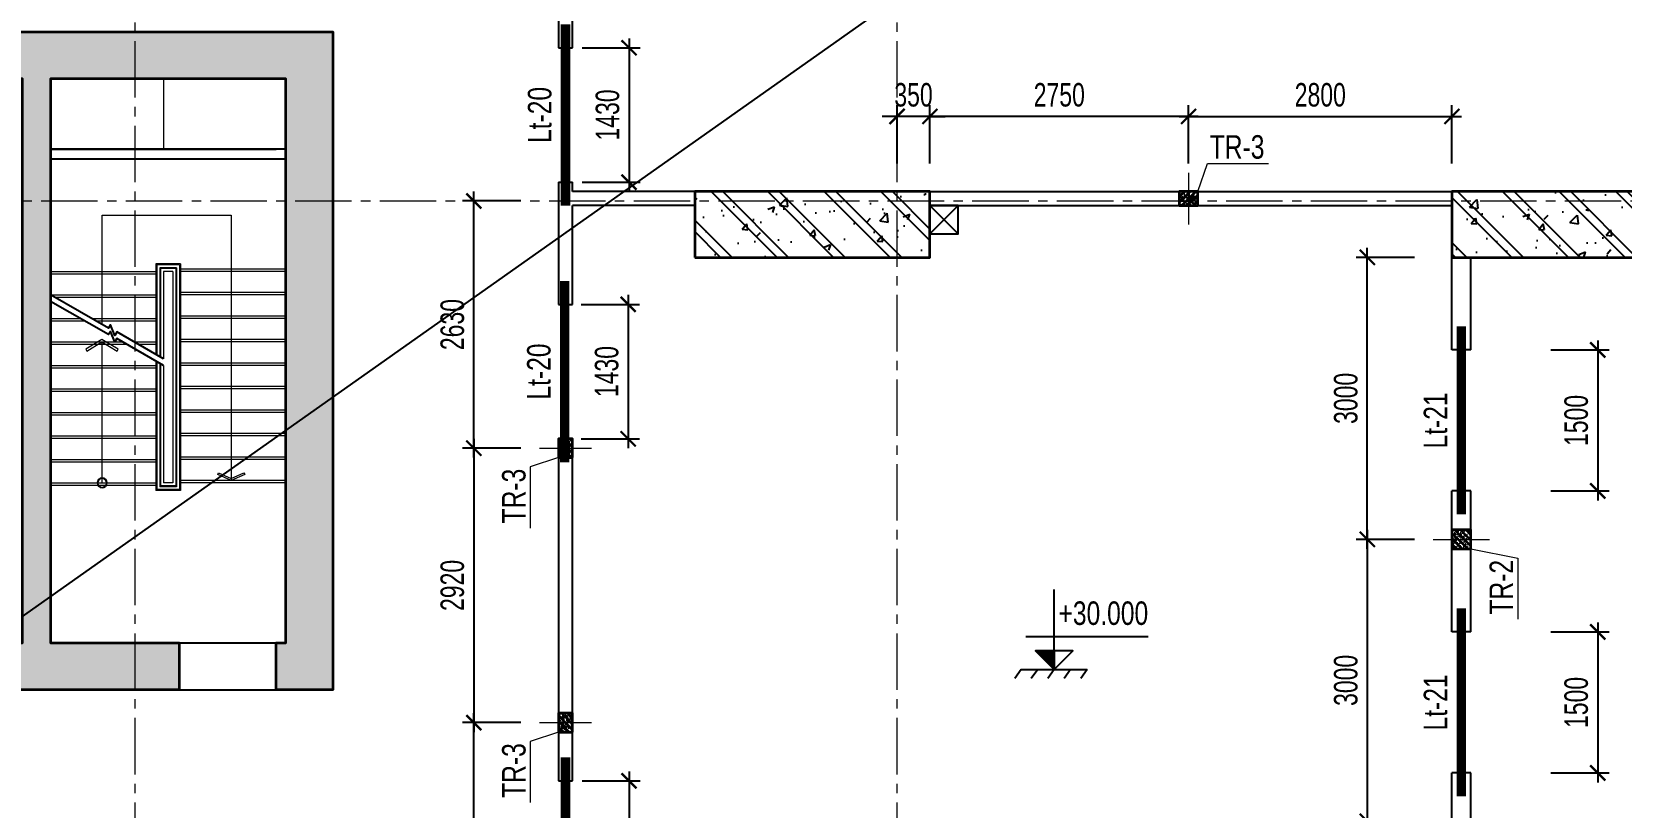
# Model space of a CAD drawing. Header units: millimetres. Extents: x 0 to 84100, y 0 to 158663.
# Drawn here: x 49721 to 66621, y 132276 to 140526 of the extents above; entities that cross this region are included whole.
import ezdxf
from ezdxf.enums import TextEntityAlignment as Align

# ---------------------------------------------------------------- set-up
doc = ezdxf.new("R2010")
doc.units = ezdxf.units.MM
doc.header["$LTSCALE"] = 800
doc.header["$MEASUREMENT"] = 0
doc.linetypes.add('CENTER2', pattern=[1.125, 0.75, -0.125, 0.125, -0.125])
doc.linetypes.add('HIDDEN', pattern=[0.375, 0.25, -0.125])
doc.layers.get('DEFPOINTS').update_dxf_attribs({"color": 87})
for name, color, linetype, lineweight in [('CDC.01.AXIS', 160, 'CENTER2', 13), ('CDC.04.HIDDEN', 8, 'HIDDEN', 15), ('CDC.07.TEXTCOL', 3, 'Continuous', 18), ('CDC.09.COLUMN', 4, 'Continuous', 35), ('CDC.11.NOTE', 8, 'Continuous', 18)]:
    doc.layers.add(name, color=color, linetype=linetype, lineweight=lineweight)
for name, color, linetype in [('CDC.02.DIM', 1, 'Continuous'), ('CDC.03.BORDER', 3, 'Continuous'), ('CDC.06.TEXT', 2, 'Continuous'), ('CDC.10.HATCH', 9, 'Continuous'), ('HATCH', 8, 'Continuous'), ('KCS_LANH_TO', 3, 'Continuous'), ('KCS_LOKT', 3, 'Continuous')]:
    doc.layers.add(name, color=color, linetype=linetype)
doc.layers.add('KCS_Plotter', color=11, linetype='Continuous', plot=False)
doc.styles.add('KCS_SMTEXT', font='arial.ttf', dxfattribs={"width": 0.7})
doc.styles.add('SMTEXT', font='arial.ttf', dxfattribs={"width": 0.7})
doc.dimstyles.new('KCS_DIM100', dxfattribs={"dimscale": 100, "dimtxt": 2.5, "dimasz": 1.6, "dimexe": 1.2, "dimexo": 0, "dimgap": 1, "dimtad": 1, "dimdec": 0, "dimzin": 0, "dimdsep": 46, "dimtxsty": 'KCS_SMTEXT', "dimblk": 'ARCHTICK', "dimcen": 0, "dimdle": 1, "dimclrd": 1, "dimclre": 1, "dimclrt": 2, "dimadec": 0, "dimazin": 0, "dimtfac": 1, "dimtdec": 0, "dimtix": 1, "dimtmove": 2, "dimatfit": 3, "dimfxl": 1, "dimtolj": 1, "dimtzin": 0, "dimarcsym": 0})
pattern_1 = [(50, (61100.4, -1179204.9), (717.26018, -62.75213), [75, -825]), (355, (61100.4, -1179204.9), (-138.75133, 752.19213), [60, -660]), (100.4514, (61160.2, -1179210.1), (578.50938, 689.43954), [63.7402, -701.1421]), (46.1842, (61100.4, -1179004.9), (1067.24105, -165.519), [112.5, -1237.5]), (96.6356, (61189.4, -1179018.7), (934.6627, 974.1179), [95.6103, -1051.713]), (351.1842, (61100.4, -1179004.9), (934.6619, 974.1186), [90, -990]), (21, (61200.4, -1179054.9), (596.90705, -402.6189), [75, -825]), (226, (61200.4, -1179054.9), (671.88212, -365.5398), [60, -660]), (71.4514, (61250.16, -1179088.44), (840.22263, 322.5305), [63.7402, -701.1421]), (67.5, (61100.42, -1179204.9), (-155.916183, 294.37446), [0, -652, 0, -670, 0, -662.5]), (4.5, (61100.42, -1179204.9), (283.35092, 380.10319), [0, -382, 0, -637, 0, -252.5]), (327.5, (60877.42, -1179204.9), (533.822436, -22.55487), [0, -250, 0, -780, 0, -1035]), (317.5, (60777.4, -1179204.9), (583.18617, 100.10498), [0, -325, 0, -518, 0, -735]), (315, (61100.42, -1179204.9), (300.52038, 300.52038), []), (315, (61100.42, -1179082.4), (300.52038, 300.52038), [])]

# ---------------------------------------------------------------- blocks, each defined once
blk = doc.blocks.new('_ArchTick')
at = {"color": 0, "linetype": 'ByBlock', "const_width": 0.15}
blk.add_lwpolyline([(-0.5, -0.5), (0.5, 0.5)], dxfattribs=at)
blk = doc.blocks.new('*D441')
at = {"layer": 'CDC.02.DIM', "color": 1, "lineweight": -2, "transparency": 16777216}
for p, q in [((55571, 132556), (56191, 132556)), ((56071, 132656), (56071, 131026)), ((55571, 131126), (56191, 131126))]:
    blk.add_line(p, q, dxfattribs=at)
at = {"layer": 'DEFPOINTS', "color": 0, "transparency": 16777216}
for p in [(55571, 132556), (55571, 131126), (56071, 131126)]:
    blk.add_point(p, dxfattribs=at)
at = {"layer": 'CDC.02.DIM', "color": 1, "lineweight": -2, "transparency": 16777216, "xscale": 160, "yscale": 160, "zscale": 160}
for p, rotation in [((56071, 132556), 90), ((56071, 131126), 270)]:
    blk.add_blockref('_ArchTick', p, dxfattribs=dict(at, rotation=rotation))
at = {"layer": 'CDC.02.DIM', "color": 2, "transparency": 16777216, "insert": (55843, 131841), "char_height": 250, "attachment_point": 5, "rotation": 90, "style": 'KCS_SMTEXT'}
blk.add_mtext('\\A1;1430', dxfattribs=at)
blk = doc.blocks.new('*D460')
at = {"layer": 'CDC.02.DIM', "color": 1, "lineweight": -2, "transparency": 16777216}
for p, q in [((66371, 137241), (66371, 135541)), ((65871, 137141), (66491, 137141)), ((65871, 135641), (66491, 135641))]:
    blk.add_line(p, q, dxfattribs=at)
at = {"layer": 'DEFPOINTS', "color": 0, "transparency": 16777216}
for p in [(65871, 137141), (65871, 135641), (66371, 135641)]:
    blk.add_point(p, dxfattribs=at)
at = {"layer": 'CDC.02.DIM', "color": 1, "lineweight": -2, "transparency": 16777216, "xscale": 160, "yscale": 160, "zscale": 160}
for p, rotation in [((66371, 137141), 90), ((66371, 135641), 270)]:
    blk.add_blockref('_ArchTick', p, dxfattribs=dict(at, rotation=rotation))
at = {"layer": 'CDC.02.DIM', "color": 2, "transparency": 16777216, "insert": (66143, 136391), "char_height": 250, "attachment_point": 5, "rotation": 90, "style": 'KCS_SMTEXT'}
blk.add_mtext('\\A1;1500', dxfattribs=at)
blk = doc.blocks.new('*D461')
at = {"layer": 'CDC.02.DIM', "color": 1, "lineweight": -2, "transparency": 16777216}
for p, q in [((66371, 134241), (66371, 132541)), ((65871, 134141), (66491, 134141)), ((65871, 132641), (66491, 132641))]:
    blk.add_line(p, q, dxfattribs=at)
at = {"layer": 'DEFPOINTS', "color": 0, "transparency": 16777216}
for p in [(65871, 134141), (65871, 132641), (66371, 132641)]:
    blk.add_point(p, dxfattribs=at)
at = {"layer": 'CDC.02.DIM', "color": 1, "lineweight": -2, "transparency": 16777216, "xscale": 160, "yscale": 160, "zscale": 160}
for p, rotation in [((66371, 134141), 90), ((66371, 132641), 270)]:
    blk.add_blockref('_ArchTick', p, dxfattribs=dict(at, rotation=rotation))
at = {"layer": 'CDC.02.DIM', "color": 2, "transparency": 16777216, "insert": (66143, 133391), "char_height": 250, "attachment_point": 5, "rotation": 90, "style": 'KCS_SMTEXT'}
blk.add_mtext('\\A1;1500', dxfattribs=at)
blk = doc.blocks.new('TRU3')
at = {"layer": 'HATCH'}
h = blk.add_hatch(dxfattribs=at)
h.set_pattern_fill('BETONG', color=256, scale=10, style=0, pattern_type=2)
h.set_pattern_definition([(50, (154804.38, -579216.57), (71.726018, -6.2752135), [7.5, -82.5]), (355, (154804.38, -579216.57), (-13.875133, 75.219213), [6, -66]), (100.4514, (154810.355, -579217.094), (57.850938, 68.943954), [6.374019, -70.114211]), (46.1842, (154804.38, -579196.57), (106.724105, -16.551901), [11.25, -123.75]), (96.6356, (154813.27, -579197.95), (93.46627, 97.411787), [9.561029, -105.1713]), (351.1842, (154804.38, -579196.57), (93.466195, 97.41186), [9, -99]), (21, (154814.38, -579201.57), (59.690705, -40.261889), [7.5, -82.5]), (326, (154814.38, -579201.57), (24.331533, 72.5150045), [6, -66]), (71.4514, (154819.35, -579204.93), (84.022263, 32.25305), [6.374019, -70.114211]), (37.5, (154804.378, -579216.572), (1.2159855, 33.2893854), [0, -65.2, 0, -67, 0, -66.25]), (7.5, (154804.378, -579216.57), (26.3069537, 39.4411712), [0, -38.2, 0, -63.7, 0, -25.25]), (327.5, (154782.078, -579216.572), (53.3822436, -2.2554872), [0, -25, 0, -78, 0, -103.5]), (317.5, (154772.08, -579216.57), (58.318617, 10.0104982), [0, -32.5, 0, -51.8, 0, -73.5]), (45, (154804.378, -579216.57), (-30.0520382, 30.0520382), []), (45, (154804.378, -579204.32), (-30.0520382, 30.0520382), [])])
h.paths.add_polyline_path([(-100, 75), (-100, -75), (100, -75), (100, 75)])
at = {"layer": 'CDC.01.AXIS'}
blk.add_line((0, 275), (0, -275), dxfattribs=at)
at = {"layer": 'CDC.09.COLUMN'}
blk.add_lwpolyline([(-100, -75), (100, -75), (100, 75), (-100, 75)], close=True, dxfattribs=at)
blk = doc.blocks.new('*D490')
at = {"layer": 'CDC.02.DIM', "color": 1, "lineweight": -2, "transparency": 16777216}
for p, q in [((61921, 139626), (64921, 139626)), ((62021, 139126), (62021, 139746)), ((64821, 139126), (64821, 139746))]:
    blk.add_line(p, q, dxfattribs=at)
at = {"layer": 'DEFPOINTS', "color": 0, "transparency": 16777216}
for p in [(64821, 139626), (62021, 139126), (64821, 139126)]:
    blk.add_point(p, dxfattribs=at)
at = {"layer": 'CDC.02.DIM', "color": 1, "lineweight": -2, "transparency": 16777216, "xscale": 160, "yscale": 160, "zscale": 160, "rotation": 180}
blk.add_blockref('_ArchTick', (62021, 139626), dxfattribs=at)
at = {"layer": 'CDC.02.DIM', "color": 1, "lineweight": -2, "transparency": 16777216, "xscale": 160, "yscale": 160, "zscale": 160}
blk.add_blockref('_ArchTick', (64821, 139626), dxfattribs=at)
at = {"layer": 'CDC.02.DIM', "color": 2, "transparency": 16777216, "insert": (63421, 139854), "char_height": 250, "attachment_point": 5, "style": 'KCS_SMTEXT'}
blk.add_mtext('\\A1;2800', dxfattribs=at)
blk = doc.blocks.new('*D491')
at = {"layer": 'CDC.02.DIM', "color": 1, "lineweight": -2, "transparency": 16777216}
for p, q in [((62121, 139626), (59171, 139626)), ((59271, 139126), (59271, 139746)), ((62021, 139126), (62021, 139746))]:
    blk.add_line(p, q, dxfattribs=at)
at = {"layer": 'DEFPOINTS', "color": 0, "transparency": 16777216}
for p in [(59271, 139626), (59271, 139126), (62021, 139126)]:
    blk.add_point(p, dxfattribs=at)
at = {"layer": 'CDC.02.DIM', "color": 1, "lineweight": -2, "transparency": 16777216, "xscale": 160, "yscale": 160, "zscale": 160, "rotation": 180}
blk.add_blockref('_ArchTick', (59271, 139626), dxfattribs=at)
at = {"layer": 'CDC.02.DIM', "color": 1, "lineweight": -2, "transparency": 16777216, "xscale": 160, "yscale": 160, "zscale": 160}
blk.add_blockref('_ArchTick', (62021, 139626), dxfattribs=at)
at = {"layer": 'CDC.02.DIM', "color": 2, "transparency": 16777216, "insert": (60646, 139854), "char_height": 250, "attachment_point": 5, "style": 'KCS_SMTEXT'}
blk.add_mtext('\\A1;2750', dxfattribs=at)
blk = doc.blocks.new('*D492')
at = {"layer": 'CDC.02.DIM', "color": 1, "lineweight": -2, "transparency": 16777216}
for p, q in [((58921, 139626), (58761, 139626)), ((58921, 139126), (58921, 139746)), ((59271, 139626), (58921, 139626)), ((59271, 139126), (59271, 139746)), ((59271, 139626), (59431, 139626))]:
    blk.add_line(p, q, dxfattribs=at)
at = {"layer": 'DEFPOINTS', "color": 0, "transparency": 16777216}
for p in [(58921, 139626), (58921, 139126), (59271, 139126)]:
    blk.add_point(p, dxfattribs=at)
at = {"layer": 'CDC.02.DIM', "color": 1, "lineweight": -2, "transparency": 16777216, "xscale": 160, "yscale": 160, "zscale": 160}
blk.add_blockref('_ArchTick', (58921, 139626), dxfattribs=at)
at = {"layer": 'CDC.02.DIM', "color": 1, "lineweight": -2, "transparency": 16777216, "xscale": 160, "yscale": 160, "zscale": 160, "rotation": 180}
blk.add_blockref('_ArchTick', (59271, 139626), dxfattribs=at)
at = {"layer": 'CDC.02.DIM', "color": 2, "transparency": 16777216, "insert": (59096, 139854), "char_height": 250, "attachment_point": 5, "style": 'KCS_SMTEXT'}
blk.add_mtext('\\A1;350', dxfattribs=at)
blk = doc.blocks.new('*D493')
at = {"layer": 'CDC.02.DIM', "color": 1, "lineweight": -2, "transparency": 16777216}
for p, q in [((54921, 136096), (54301, 136096)), ((54421, 136196), (54421, 133076)), ((54921, 133176), (54301, 133176))]:
    blk.add_line(p, q, dxfattribs=at)
at = {"layer": 'DEFPOINTS', "color": 0, "transparency": 16777216}
for p in [(54921, 136096), (54421, 133176), (54921, 133176)]:
    blk.add_point(p, dxfattribs=at)
at = {"layer": 'CDC.02.DIM', "color": 1, "lineweight": -2, "transparency": 16777216, "xscale": 160, "yscale": 160, "zscale": 160}
for p, rotation in [((54421, 136096), 90), ((54421, 133176), 270)]:
    blk.add_blockref('_ArchTick', p, dxfattribs=dict(at, rotation=rotation))
at = {"layer": 'CDC.02.DIM', "color": 2, "transparency": 16777216, "insert": (54193, 134636), "char_height": 250, "attachment_point": 5, "rotation": 90, "style": 'KCS_SMTEXT'}
blk.add_mtext('\\A1;2920', dxfattribs=at)
blk = doc.blocks.new('*D494')
at = {"layer": 'CDC.02.DIM', "color": 1, "lineweight": -2, "transparency": 16777216}
for p, q in [((54421, 135996), (54421, 138826)), ((54921, 138726), (54301, 138726)), ((54921, 136096), (54301, 136096))]:
    blk.add_line(p, q, dxfattribs=at)
at = {"layer": 'DEFPOINTS', "color": 0, "transparency": 16777216}
for p in [(54421, 138726), (54921, 138726), (54921, 136096)]:
    blk.add_point(p, dxfattribs=at)
at = {"layer": 'CDC.02.DIM', "color": 1, "lineweight": -2, "transparency": 16777216, "xscale": 160, "yscale": 160, "zscale": 160}
for p, rotation in [((54421, 138726), 90), ((54421, 136096), 270)]:
    blk.add_blockref('_ArchTick', p, dxfattribs=dict(at, rotation=rotation))
at = {"layer": 'CDC.02.DIM', "color": 2, "transparency": 16777216, "insert": (54193, 137411), "char_height": 250, "attachment_point": 5, "rotation": 90, "style": 'KCS_SMTEXT'}
blk.add_mtext('\\A1;2630', dxfattribs=at)
blk = doc.blocks.new('*D495')
at = {"layer": 'CDC.02.DIM', "color": 1, "lineweight": -2, "transparency": 16777216}
for p, q in [((54921, 133176), (54301, 133176)), ((54421, 130526), (54421, 133276)), ((54921, 130626), (54301, 130626))]:
    blk.add_line(p, q, dxfattribs=at)
at = {"layer": 'DEFPOINTS', "color": 0, "transparency": 16777216}
for p in [(54421, 133176), (54921, 133176), (54921, 130626)]:
    blk.add_point(p, dxfattribs=at)
at = {"layer": 'CDC.02.DIM', "color": 1, "lineweight": -2, "transparency": 16777216, "xscale": 160, "yscale": 160, "zscale": 160}
for p, rotation in [((54421, 133176), 90), ((54421, 130626), 270)]:
    blk.add_blockref('_ArchTick', p, dxfattribs=dict(at, rotation=rotation))
at = {"layer": 'CDC.02.DIM', "color": 2, "transparency": 16777216, "insert": (54193, 131901), "char_height": 250, "attachment_point": 5, "rotation": 90, "style": 'KCS_SMTEXT'}
blk.add_mtext('\\A1;2550', dxfattribs=at)
blk = doc.blocks.new('*D496')
at = {"layer": 'CDC.02.DIM', "color": 1, "lineweight": -2, "transparency": 16777216}
for p, q in [((63921, 135226), (63921, 132026)), ((64421, 135126), (63801, 135126)), ((64421, 132126), (63801, 132126))]:
    blk.add_line(p, q, dxfattribs=at)
at = {"layer": 'DEFPOINTS', "color": 0, "transparency": 16777216}
for p in [(64421, 135126), (63921, 132126), (64421, 132126)]:
    blk.add_point(p, dxfattribs=at)
at = {"layer": 'CDC.02.DIM', "color": 1, "lineweight": -2, "transparency": 16777216, "xscale": 160, "yscale": 160, "zscale": 160}
for p, rotation in [((63921, 135126), 90), ((63921, 132126), 270)]:
    blk.add_blockref('_ArchTick', p, dxfattribs=dict(at, rotation=rotation))
at = {"layer": 'CDC.02.DIM', "color": 2, "transparency": 16777216, "insert": (63693, 133626), "char_height": 250, "attachment_point": 5, "rotation": 90, "style": 'KCS_SMTEXT'}
blk.add_mtext('\\A1;3000', dxfattribs=at)
blk = doc.blocks.new('*D497')
at = {"layer": 'CDC.02.DIM', "color": 1, "lineweight": -2, "transparency": 16777216}
for p, q in [((64421, 138126), (63801, 138126)), ((63921, 135026), (63921, 138226)), ((64421, 135126), (63801, 135126))]:
    blk.add_line(p, q, dxfattribs=at)
at = {"layer": 'DEFPOINTS', "color": 0, "transparency": 16777216}
for p in [(63921, 138126), (64421, 138126), (64421, 135126)]:
    blk.add_point(p, dxfattribs=at)
at = {"layer": 'CDC.02.DIM', "color": 1, "lineweight": -2, "transparency": 16777216, "xscale": 160, "yscale": 160, "zscale": 160}
for p, rotation in [((63921, 138126), 90), ((63921, 135126), 270)]:
    blk.add_blockref('_ArchTick', p, dxfattribs=dict(at, rotation=rotation))
at = {"layer": 'CDC.02.DIM', "color": 2, "transparency": 16777216, "insert": (63693, 136626), "char_height": 250, "attachment_point": 5, "rotation": 90, "style": 'KCS_SMTEXT'}
blk.add_mtext('\\A1;3000', dxfattribs=at)
blk = doc.blocks.new('TR2')
at = {"layer": 'HATCH'}
h = blk.add_hatch(dxfattribs=at)
h.set_pattern_fill('BETONG', color=256, scale=10, angle=90, style=0, pattern_type=2)
h.set_pattern_definition([(140, (579241.57, 154804.38), (6.2752135, 71.726018), [7.5, -82.5]), (85, (579241.57, 154804.38), (-75.219213, -13.875133), [6, -66]), (190.4514, (579242.094, 154810.355), (-68.943954, 57.850938), [6.374019, -70.114211]), (136.1842, (579221.57, 154804.38), (16.551901, 106.724105), [11.25, -123.75]), (186.6356, (579222.95, 154813.27), (-97.411787, 93.46627), [9.561029, -105.1713]), (81.1842, (579221.57, 154804.38), (-97.41186, 93.466195), [9, -99]), (111, (579226.57, 154814.38), (40.261889, 59.690705), [7.5, -82.5]), (56, (579226.57, 154814.38), (-72.5150045, 24.331533), [6, -66]), (161.4514, (579229.93, 154819.35), (-32.25305, 84.022263), [6.374019, -70.114211]), (127.5, (579241.572, 154804.378), (-33.2893854, 1.2159855), [0, -65.2, 0, -67, 0, -66.25]), (97.5, (579241.57, 154804.378), (-39.4411712, 26.3069537), [0, -38.2, 0, -63.7, 0, -25.25]), (57.5, (579241.572, 154782.078), (2.2554872, 53.3822436), [0, -25, 0, -78, 0, -103.5]), (47.5, (579241.57, 154772.08), (-10.0104982, 58.318617), [0, -32.5, 0, -51.8, 0, -73.5]), (135, (579241.57, 154804.378), (-30.0520382, -30.0520382), []), (135, (579229.32, 154804.378), (-30.0520382, -30.0520382), [])])
h.paths.add_polyline_path([(-100, -100), (100, -100), (100, 100), (-100, 100)])
at = {"layer": 'CDC.01.AXIS'}
blk.add_line((-300, 0), (300, 0), dxfattribs=at)
at = {"layer": 'CDC.09.COLUMN'}
blk.add_lwpolyline([(100, -100), (100, 100), (-100, 100), (-100, -100)], close=True, dxfattribs=at)
blk = doc.blocks.new('*D681')
at = {"layer": 'CDC.02.DIM', "color": 1, "lineweight": -2, "transparency": 16777216}
for p, q in [((56071, 140456), (56071, 138826)), ((55571, 140356), (56191, 140356)), ((55571, 138926), (56191, 138926))]:
    blk.add_line(p, q, dxfattribs=at)
at = {"layer": 'DEFPOINTS', "color": 0, "transparency": 16777216}
for p in [(55571, 140356), (55571, 138926), (56071, 138926)]:
    blk.add_point(p, dxfattribs=at)
at = {"layer": 'CDC.02.DIM', "color": 1, "lineweight": -2, "transparency": 16777216, "xscale": 160, "yscale": 160, "zscale": 160}
for p, rotation in [((56071, 140356), 90), ((56071, 138926), 270)]:
    blk.add_blockref('_ArchTick', p, dxfattribs=dict(at, rotation=rotation))
at = {"layer": 'CDC.02.DIM', "color": 2, "transparency": 16777216, "insert": (55843, 139641), "char_height": 250, "attachment_point": 5, "rotation": 90, "style": 'KCS_SMTEXT'}
blk.add_mtext('\\A1;1430', dxfattribs=at)
blk = doc.blocks.new('*D682')
at = {"layer": 'CDC.02.DIM', "color": 1, "lineweight": -2, "transparency": 16777216}
for p, q in [((55562, 137626), (56182, 137626)), ((56062, 137726), (56062, 136096)), ((55562, 136196), (56182, 136196))]:
    blk.add_line(p, q, dxfattribs=at)
at = {"layer": 'DEFPOINTS', "color": 0, "transparency": 16777216}
for p in [(55562, 137626), (55562, 136196), (56062, 136196)]:
    blk.add_point(p, dxfattribs=at)
at = {"layer": 'CDC.02.DIM', "color": 1, "lineweight": -2, "transparency": 16777216, "xscale": 160, "yscale": 160, "zscale": 160}
for p, rotation in [((56062, 137626), 90), ((56062, 136196), 270)]:
    blk.add_blockref('_ArchTick', p, dxfattribs=dict(at, rotation=rotation))
at = {"layer": 'CDC.02.DIM', "color": 2, "transparency": 16777216, "insert": (55834, 136911), "char_height": 250, "attachment_point": 5, "rotation": 90, "style": 'KCS_SMTEXT'}
blk.add_mtext('\\A1;1430', dxfattribs=at)
blk = doc.blocks.new('CAODO')
at = {"layer": 'CDC.10.HATCH'}
blk.add_hatch(color=256, dxfattribs=at).paths.add_polyline_path([(-200, 200), (0, 0), (0, 200)])
at = {"layer": 'CDC.02.DIM'}
for p, q in [((-350, 0), (-418, -96)), ((-175, 0), (-243, -96)), ((0, 0), (-68, -96)), ((175, 0), (107, -96)), ((350, 0), (282, -96))]:
    blk.add_line(p, q, dxfattribs=at)
for points in [[(0, 200), (0, 0), (200, 200), (-200, 200), (0, 0), (0, 850)], [(-300, 350), (1000, 350)], [(-350, 0), (350, 0)]]:
    blk.add_lwpolyline(points, dxfattribs=at)

msp = doc.modelspace()

# ---------------------------------------------------------------- hatches: boundary and pattern name
at = {"layer": 'CDC.10.HATCH'}
h = msp.add_hatch(dxfattribs=at)
h.set_pattern_fill('BETONG', color=256, scale=100, style=0, pattern_type=2)
h.set_pattern_definition(pattern_1)
h.paths.add_polyline_path([(52920.7, 140526.1), (45920.7, 140526.1), (45920.7, 139926.1), (46420.7, 139926.1), (46420.7, 140026.1), (49620.7, 140026.1), (49620.7, 134026.1), (49070.7, 134026.1), (49070.7, 133526.1), (51290.7, 133526.1), (51290.7, 134026.1), (49920.7, 134026.1), (49920.7, 140026.1), (52420.7, 140026.1), (52420.7, 134026.1), (52320.7, 134026.1), (52320.7, 133526.1), (52920.7, 133526.1)])
h.paths.add_polyline_path([(46420.7, 138896.1), (45920.7, 138896.1), (45920.7, 135536.1), (47930.6, 133526.1), (48140.7, 133526.1), (48140.7, 134023.2), (46420.7, 135743.2)], flags=17)
h.paths.add_polyline_path([(48220.7, 130126.1), (48620.7, 130126.1), (48620.7, 130626.1), (47920.7, 130626.1), (47920.7, 130326.1), (47920.7, 127926.1), (45611, 127926.1), (45354.3, 128182.8), (45000.8, 127829.2), (45722, 127108), (46040.2, 127426.1), (52920.7, 127426.1), (52920.7, 130626.1), (52020.7, 130626.1), (52020.7, 130126.1), (52420.7, 130126.1), (52420.7, 127926.1), (48220.7, 127926.1)])
h.paths.add_polyline_path([(50820.7, 130626.1), (49820.7, 130626.1), (49820.7, 130126.1), (50820.7, 130126.1)], flags=17)
h.paths.add_polyline_path([(46990.7, 130626.1), (46729.3, 130626.1), (46075.6, 131279.9), (45863.5, 131067.8), (46181.6, 130749.6), (44484.6, 129052.5), (41514.7, 132022.4), (43211.8, 133719.4), (43530, 133401.2), (43742.1, 133613.4), (43020.7, 134334.8), (43020.7, 134626.1), (42520.7, 134626.1), (42520.7, 134226.1), (40320.7, 134226.1), (40320.7, 136226.1), (42520.7, 136226.1), (42520.7, 135826.1), (43020.7, 135826.1), (43020.7, 140526.1), (41740.7, 140526.1), (41740.7, 140126.1), (42520.7, 140126.1), (42520.7, 136426.1), (40320.7, 136426.1), (40320.7, 140126.1), (40500.7, 140126.1), (40500.7, 140526.1), (39820.7, 140526.1), (39820.7, 137986.6), (39820.7, 133651.7), (39499.5, 133330.5), (39853, 132977), (40320.7, 133444.6), (40320.7, 133926.1), (42722.2, 133926.1), (42858.2, 133790.1), (41302.6, 132234.5), (40864.2, 132672.9), (40510.7, 132319.4), (44343.2, 128486.8), (46252.4, 130396), (46522.2, 130126.1), (46990.7, 130126.1)])
h.paths.add_polyline_path([(45297.8, 132057.7), (44519.9, 132835.6), (44307.8, 132623.4), (45085.6, 131845.6)], flags=17)
h.paths.add_polyline_path([(41338, 128097.9), (41125.8, 127885.8), (41550.1, 127461.5), (39782.3, 125693.8), (39994.5, 125481.6), (41762.2, 127249.4), (42115.8, 126895.9), (42327.9, 127108)])
h.paths.add_polyline_path([(44025, 125410.9), (43247.2, 126188.7), (43035, 125976.6), (43459.3, 125552.4), (41691.5, 123784.6), (42045.1, 123431)])
h.paths.add_polyline_path([(37943.9, 131067.8), (38368.1, 130643.5), (38580.3, 130855.7), (37802.4, 131633.5), (35822.5, 129653.6), (36176.1, 129300)])
h.paths.add_polyline_path([(39499.5, 129936.4), (39287.4, 129724.3), (39640.9, 129370.7), (37873.1, 127603), (38085.3, 127390.8), (39853, 129158.6), (40206.6, 128805), (40418.7, 129017.2)])
h = msp.add_hatch(dxfattribs=at)
h.set_pattern_fill('BETONG', color=256, scale=100, style=0, pattern_type=2)
h.set_pattern_definition(pattern_1)
h.paths.add_polyline_path([(59270.7, 138126.1), (59270.7, 138826.1), (57756.8, 138826.1), (56770.7, 138826.1), (56770.7, 138126.1)])
h = msp.add_hatch(dxfattribs=at)
h.set_pattern_fill('BETONG', color=256, scale=100, style=0, pattern_type=2)
h.set_pattern_definition(pattern_1)
h.paths.add_polyline_path([(64820.7, 138826.1), (64820.7, 138126.1), (67320.7, 138126.1), (67320.7, 138826.1), (65806.8, 138826.1)])

# ---------------------------------------------------------------- linework, layer by layer
at = {"layer": 'CDC.01.AXIS'}
for p, q in [((50820.7, 104726.1), (50820.7, 156526.1)), ((58920.7, 104726.1), (58920.7, 156526.1)), ((8420.7, 138726.1), (68920.7, 138726.1))]:
    msp.add_line(p, q, dxfattribs=at)
at = {"layer": 'CDC.03.BORDER', "lineweight": 25}
for p, q in [((55320.7, 141396.1), (55320.7, 140356.1)), ((55470.7, 140356.1), (55470.7, 141396.1)), ((55320.7, 138926.1), (55320.7, 137626.1)), ((55470.7, 138826.1), (55470.7, 138926.1)), ((55470.7, 137626.1), (55470.7, 138676.1)), ((64820.7, 137141.1), (64820.7, 138126.1)), ((65020.7, 137141.1), (65020.7, 138126.1)), ((55320.7, 136196.1), (55320.7, 132556.1)), ((55470.7, 132556.1), (55470.7, 136196.1)), ((64820.7, 134141.1), (64820.7, 135641.1)), ((65020.7, 134141.1), (65020.7, 135641.1)), ((55320.7, 132556.1), (55470.7, 132556.1)), ((64820.7, 131656.1), (64820.7, 132641.1)), ((65020.7, 131656.1), (65020.7, 132641.1))]:
    msp.add_line(p, q, dxfattribs=at)
at = {"layer": 'CDC.03.BORDER'}
for p, q in [((55320.7, 140356.1), (55470.7, 140356.1)), ((49920.7, 139276.1), (52320.7, 139276.1)), ((49920.7, 139176.1), (52420.7, 139176.1)), ((49920.7, 139176.1), (52420.7, 139176.1)), ((55320.7, 138926.1), (55470.7, 138926.1)), ((56770.7, 138826.1), (55470.7, 138826.1)), ((59270.7, 138826.1), (64820.7, 138826.1)), ((56770.7, 138676.1), (55470.7, 138676.1)), ((59270.7, 138676.1), (64820.7, 138676.1)), ((55320.7, 137626.1), (55470.7, 137626.1)), ((65020.7, 137141.1), (64820.7, 137141.1)), ((55320.7, 136196.1), (55470.7, 136196.1)), ((65020.7, 135641.1), (64820.7, 135641.1)), ((51290.7, 134026.1), (52320.7, 134026.1)), ((65020.7, 134141.1), (64820.7, 134141.1)), ((51290.7, 133526.1), (52320.7, 133526.1)), ((55320.7, 132556.1), (55470.7, 132556.1)), ((65020.7, 132641.1), (64820.7, 132641.1))]:
    msp.add_line(p, q, dxfattribs=at)
msp.add_lwpolyline([(52420.7, 139276.1), (49920.7, 139276.1), (49920.7, 140026.1), (52420.7, 140026.1)], close=True, dxfattribs=at)
at = {"layer": 'CDC.03.BORDER', "lineweight": 25}
for points in [[(51120.7, 137046.1), (50623.7, 137333.5), (50602, 137296.4), (50556.9, 137406.9), (50537.6, 137373.9), (49920.7, 137726.1)], [(51120.7, 136976.4), (50623.7, 137263.8), (50602, 137226.6), (50556.9, 137337.2), (50537.6, 137304.2), (49920.7, 137656.4)]]:
    msp.add_lwpolyline(points, dxfattribs=at)
msp.add_lwpolyline([(50467.8, 135776.1, 1), (50467.8, 135676.1, 1)], format="xyb", close=True, dxfattribs=at)
msp.add_lwpolyline([(50467.8, 135776.1, 1), (50467.8, 135676.1, 1)], format="xyb", close=True, dxfattribs=at)
at = {"layer": 'CDC.04.HIDDEN', "ltscale": 200}
for p, q in [((49920.7, 137976.1), (49920.7, 139176.1)), ((49920.7, 139176.1), (52420.7, 139176.1)), ((49920.7, 137976.1), (49920.7, 139176.1)), ((49920.7, 139176.1), (52420.7, 139176.1)), ((49920.7, 137976.1), (49920.7, 139176.1)), ((49920.7, 137976.1), (49920.7, 139176.1)), ((49920.7, 139176.1), (52420.7, 139176.1)), ((49920.7, 137976.1), (49920.7, 139176.1)), ((49920.7, 139176.1), (52420.7, 139176.1)), ((49920.7, 137976.1), (49920.7, 139176.1)), ((52420.7, 138026.1), (52420.7, 139176.1)), ((52420.7, 138026.1), (52420.7, 139176.1)), ((52420.7, 138026.1), (52420.7, 139176.1)), ((52420.7, 138026.1), (52420.7, 139176.1)), ((52420.7, 138026.1), (52420.7, 139176.1)), ((52420.7, 138026.1), (52420.7, 139176.1)), ((49920.7, 137976.1), (51040.7, 137976.1)), ((49920.7, 137976.1), (51040.7, 137976.1)), ((51290.7, 138046.1), (51050.7, 138046.1)), ((51050.7, 138046.1), (51050.7, 137086.6)), ((51290.7, 138046.1), (51050.7, 138046.1)), ((51050.7, 138046.1), (51050.7, 137086.6)), ((51260.7, 138016.1), (51080.7, 138016.1)), ((51080.7, 138016.1), (51080.7, 137069.2)), ((51260.7, 138016.1), (51080.7, 138016.1)), ((51080.7, 138016.1), (51080.7, 137069.2)), ((51260.7, 138016.1), (51260.7, 135686.1)), ((51260.7, 138016.1), (51260.7, 135686.1)), ((51290.7, 138046.1), (51290.7, 135656.1)), ((51290.7, 138046.1), (51290.7, 135656.1)), ((52420.7, 137976.1), (51300.7, 137976.1)), ((52420.7, 137976.1), (51300.7, 137976.1)), ((49920.7, 137726.1), (51040.7, 137726.1)), ((49920.7, 137726.1), (51040.7, 137726.1)), ((52420.7, 137726.1), (51300.7, 137726.1)), ((52420.7, 137726.1), (51300.7, 137726.1)), ((49920.7, 137476.1), (50236.5, 137476.1)), ((49920.7, 137476.1), (50236.5, 137476.1)), ((50358.6, 137476.1), (51040.7, 137476.1)), ((50358.6, 137476.1), (51040.7, 137476.1)), ((52420.7, 137476.1), (51300.7, 137476.1)), ((52420.7, 137476.1), (51300.7, 137476.1)), ((49920.7, 137226.1), (50688.9, 137226.1)), ((49920.7, 137226.1), (50688.9, 137226.1)), ((50809.4, 137226.1), (51040.7, 137226.1)), ((50809.4, 137226.1), (51040.7, 137226.1)), ((52420.7, 137226.1), (51300.7, 137226.1)), ((52420.7, 137226.1), (51300.7, 137226.1)), ((49920.7, 136976.1), (51040.7, 136976.1)), ((49920.7, 136976.1), (51040.7, 136976.1)), ((51050.7, 137016.9), (51050.7, 135656.1)), ((51050.7, 137016.9), (51050.7, 135656.1)), ((51080.7, 136999.5), (51080.7, 135686.1)), ((51080.7, 136999.5), (51080.7, 135686.1)), ((52420.7, 136976.1), (51300.7, 136976.1)), ((52420.7, 136976.1), (51300.7, 136976.1)), ((49920.7, 136726.1), (51040.7, 136726.1)), ((49920.7, 136726.1), (51040.7, 136726.1)), ((52420.7, 136726.1), (51300.7, 136726.1)), ((52420.7, 136726.1), (51300.7, 136726.1)), ((49920.7, 136476.1), (51040.7, 136476.1)), ((49920.7, 136476.1), (51040.7, 136476.1)), ((52420.7, 136476.1), (51300.7, 136476.1)), ((52420.7, 136476.1), (51300.7, 136476.1)), ((49920.7, 136226.1), (51040.7, 136226.1)), ((49920.7, 136226.1), (51040.7, 136226.1)), ((52420.7, 136226.1), (51300.7, 136226.1)), ((52420.7, 136226.1), (51300.7, 136226.1)), ((49920.7, 135976.1), (51040.7, 135976.1)), ((49920.7, 135976.1), (51040.7, 135976.1)), ((52420.7, 135976.1), (51300.7, 135976.1)), ((52420.7, 135976.1), (51300.7, 135976.1)), ((49920.7, 135726.1), (51040.7, 135726.1)), ((49920.7, 135726.1), (51040.7, 135726.1)), ((52420.7, 135726.1), (51300.7, 135726.1)), ((52420.7, 135726.1), (51300.7, 135726.1)), ((51290.7, 135656.1), (51050.7, 135656.1)), ((51290.7, 135656.1), (51050.7, 135656.1)), ((51260.7, 135686.1), (51080.7, 135686.1)), ((51260.7, 135686.1), (51080.7, 135686.1))]:
    msp.add_line(p, q, dxfattribs=at)
at = {"layer": 'CDC.09.COLUMN'}
msp.add_line((51290.7, 133526.1, 0), (51290.7, 134026.1, 0), dxfattribs=at)
msp.add_lwpolyline([(51290.7, 133526.1), (49070.7, 133526.1), (49070.7, 134026.1), (49620.7, 134026.1), (49620.7, 140026.1), (46420.7, 140026.1), (46420.7, 139926.1), (45920.7, 139926.1), (45920.7, 140526.1), (52920.7, 140526.1), (52920.7, 133526.1), (52320.7, 133526.1), (52320.7, 134026.1), (52420.7, 134026.1), (52420.7, 140026.1), (49920.7, 140026.1), (49920.7, 134026.1), (51290.7, 134026.1)], dxfattribs=at)
for points in [[(56770.7, 138126.1), (59270.7, 138126.1), (59270.7, 138826.1), (56770.7, 138826.1)], [(64820.7, 138126.1), (67320.7, 138126.1), (67320.7, 138826.1), (64820.7, 138826.1)]]:
    msp.add_lwpolyline(points, close=True, dxfattribs=at)
at = {"layer": 'CDC.11.NOTE', "ltscale": 2}
for p, q in [((49920.7, 137951.1), (51040.7, 137951.1)), ((49920.7, 137951.1), (51040.7, 137951.1)), ((51120.7, 137976.1), (51120.7, 137046.1)), ((51220.7, 137976.1), (51120.7, 137976.1)), ((51120.7, 137976.1), (51120.7, 137046.1)), ((51220.7, 137976.1), (51120.7, 137976.1)), ((51220.7, 137976.1), (51220.7, 135726.1)), ((51220.7, 137976.1), (51220.7, 135726.1)), ((52420.7, 138001.1), (51300.7, 138001.1)), ((52420.7, 138001.1), (51300.7, 138001.1)), ((52420.7, 137751.1), (51300.7, 137751.1)), ((52420.7, 137751.1), (51300.7, 137751.1)), ((49964.5, 137701.1), (51040.7, 137701.1)), ((49964.5, 137701.1), (51040.7, 137701.1)), ((49920.7, 137451.1), (50280.3, 137451.1)), ((49920.7, 137451.1), (50280.3, 137451.1)), ((50402.4, 137451.1), (51040.7, 137451.1)), ((50402.4, 137451.1), (51040.7, 137451.1)), ((52420.7, 137501.1), (51300.7, 137501.1)), ((52420.7, 137501.1), (51300.7, 137501.1)), ((52420.7, 137251.1), (51300.7, 137251.1)), ((52420.7, 137251.1), (51300.7, 137251.1)), ((49920.7, 137201.1), (50732.1, 137201.1)), ((49920.7, 137201.1), (50732.1, 137201.1)), ((50852.6, 137201.1), (51040.7, 137201.1)), ((50852.6, 137201.1), (51040.7, 137201.1)), ((49920.7, 136951.1), (51040.7, 136951.1)), ((49920.7, 136951.1), (51040.7, 136951.1)), ((51090.7, 136993.7), (51090.7, 135696.1)), ((51090.7, 136993.7), (51090.7, 135696.1)), ((51120.7, 136976.4), (51120.7, 135726.1)), ((51120.7, 136976.4), (51120.7, 135726.1)), ((52420.7, 137001.1), (51300.7, 137001.1)), ((52420.7, 137001.1), (51300.7, 137001.1)), ((52420.7, 136751.1), (51300.7, 136751.1)), ((52420.7, 136751.1), (51300.7, 136751.1)), ((49920.7, 136701.1), (51040.7, 136701.1)), ((49920.7, 136701.1), (51040.7, 136701.1)), ((49920.7, 136451.1), (51040.7, 136451.1)), ((49920.7, 136451.1), (51040.7, 136451.1)), ((52420.7, 136501.1), (51300.7, 136501.1)), ((52420.7, 136501.1), (51300.7, 136501.1)), ((52420.7, 136251.1), (51300.7, 136251.1)), ((52420.7, 136251.1), (51300.7, 136251.1)), ((49920.7, 136201.1), (51040.7, 136201.1)), ((49920.7, 136201.1), (51040.7, 136201.1)), ((49920.7, 135951.1), (51040.7, 135951.1)), ((49920.7, 135951.1), (51040.7, 135951.1)), ((52420.7, 136001.1), (51300.7, 136001.1)), ((52420.7, 136001.1), (51300.7, 136001.1)), ((51220.7, 135726.1), (51120.7, 135726.1)), ((51220.7, 135726.1), (51120.7, 135726.1)), ((52420.7, 135751.1), (51300.7, 135751.1)), ((52420.7, 135751.1), (51300.7, 135751.1)), ((49920.7, 135701.1), (51040.7, 135701.1)), ((49920.7, 135701.1), (51040.7, 135701.1))]:
    msp.add_line(p, q, dxfattribs=at)
at = {"layer": 'CDC.11.NOTE'}
for p, q in [((51300.7, 138056.1), (51040.7, 138056.1)), ((51040.7, 138056.1), (51040.7, 137092.4)), ((51300.7, 138056.1), (51040.7, 138056.1)), ((51040.7, 138056.1), (51040.7, 137092.4)), ((51250.7, 138006.1), (51090.7, 138006.1)), ((51090.7, 138006.1), (51090.7, 137063.5)), ((51250.7, 138006.1), (51090.7, 138006.1)), ((51090.7, 138006.1), (51090.7, 137063.5)), ((51220.7, 137976.1), (51120.7, 137976.1)), ((51220.7, 137976.1), (51120.7, 137976.1)), ((51250.7, 138006.1), (51250.7, 135696.1)), ((51250.7, 138006.1), (51250.7, 135696.1)), ((51300.7, 138056.1), (51300.7, 135646.1)), ((51300.7, 138056.1), (51300.7, 135646.1)), ((51040.7, 137022.7), (51040.7, 135646.1)), ((51040.7, 137022.7), (51040.7, 135646.1)), ((51300.7, 135646.1), (51040.7, 135646.1)), ((51300.7, 135646.1), (51040.7, 135646.1)), ((51250.7, 135696.1), (51090.7, 135696.1)), ((51250.7, 135696.1), (51090.7, 135696.1))]:
    msp.add_line(p, q, dxfattribs=at)
for points in [[(51120.7, 140026.1), (51120.7, 139276.1)], [(62120.7, 138826.1), (62220.7, 139126.1), (62870.7, 139126.1)], [(55320.7, 135996.1), (55020.7, 135896.1), (55020.7, 135246.1)], [(65020.7, 135026.1), (65520.7, 134926.1), (65520.7, 134276.1)], [(55320.7, 133076.1), (55020.7, 132976.1), (55020.7, 132326.1)]]:
    msp.add_lwpolyline(points, dxfattribs=at)
at = {"layer": 'CDC.11.NOTE', "ltscale": 6, "flags": 128}
msp.add_lwpolyline([(50467.7, 137413.9), (50467.7, 138574.2), (51841.7, 138574.2), (51841.6, 135751.1)], dxfattribs=at)
msp.add_lwpolyline([(50467.7, 137413.9), (50467.7, 138574.2), (51841.7, 138574.2), (51841.6, 135751.1)], dxfattribs=at)
at = {"layer": 'CDC.11.NOTE', "lineweight": 25}
for points in [[(51120.7, 137046.1), (50623.7, 137333.5), (50602, 137296.4), (50556.9, 137406.9), (50537.6, 137373.9), (49920.7, 137726.1)], [(51120.7, 136976.4), (50623.7, 137263.8), (50602, 137226.6), (50556.9, 137337.2), (50537.6, 137304.2), (49920.7, 137656.4)]]:
    msp.add_lwpolyline(points, dxfattribs=at)
at = {"layer": 'CDC.11.NOTE', "ltscale": 2}
for points in [[(50629, 137128.9), (50638.3, 137149.4), (50467.2, 137251.4), (50296.1, 137149.4), (50305.4, 137128.9), (50467.2, 137226.7), (50629, 137128.9)], [(50629, 137128.9), (50638.3, 137149.4), (50467.2, 137251.4), (50296.1, 137149.4), (50305.4, 137128.9), (50467.2, 137226.7), (50629, 137128.9)], [(50467.8, 135726.1), (50467.7, 137226.4)], [(50467.8, 135726.1), (50467.7, 137226.4)], [(51976.4, 135833), (51984.2, 135816), (51841.6, 135751.1), (51699, 135816), (51706.8, 135833), (51841.6, 135771.7), (51976.4, 135833)], [(51976.4, 135833), (51984.2, 135816), (51841.6, 135751.1), (51699, 135816), (51706.8, 135833), (51841.6, 135771.7), (51976.4, 135833)]]:
    msp.add_lwpolyline(points, dxfattribs=at)
at = {"layer": 'KCS_LANH_TO', "color": 5, "const_width": 100}
for points in [[(55395.7, 140606.1), (55395.7, 138676.1)], [(55386.6, 137876.1), (55386.6, 135946.1)], [(55395.7, 132806.1), (55395.7, 130876.1)]]:
    msp.add_lwpolyline(points, dxfattribs=at)
at = {"layer": 'KCS_LANH_TO', "color": 7, "const_width": 100}
for points in [[(64920.7, 137391.1), (64920.7, 135391.1)], [(64920.7, 134391.1), (64920.7, 132391.1)]]:
    msp.add_lwpolyline(points, dxfattribs=at)
at = {"layer": 'KCS_LOKT'}
for p, q in [((59570.7, 138676.1), (59270.7, 138376.1)), ((59570.7, 138376.1), (59270.7, 138676.1))]:
    msp.add_line(p, q, dxfattribs=at)
msp.add_lwpolyline([(59270.7, 138376.1), (59570.7, 138376.1), (59570.7, 138676.1), (59270.7, 138676.1)], close=True, dxfattribs=at)
at = {"layer": 'KCS_Plotter'}
msp.add_line((0, 99262.9), (84100, 158662.9), dxfattribs=at)

# ---------------------------------------------------------------- block references
at = {"layer": 'CDC.03.BORDER'}
msp.add_blockref('CAODO', (60591.3, 133740.8), dxfattribs=at)
at = {"layer": 'CDC.09.COLUMN'}
for name, p in [('TRU3', (62020.7, 138751.1)), ('TR2', (64920.7, 135126.1))]:
    msp.add_blockref(name, p, dxfattribs=at)
at = {"layer": 'CDC.09.COLUMN', "rotation": 90}
for p in [(55395.7, 136096.1), (55395.7, 133176.1)]:
    msp.add_blockref('TRU3', p, dxfattribs=at)

# ---------------------------------------------------------------- texts
at = {"layer": 'CDC.02.DIM', "style": 'SMTEXT', "width": 0.75}
msp.add_text('+30.000', height=250, dxfattribs=at).set_placement((61591.3, 134215.8), align=Align.RIGHT)
at = {"layer": 'CDC.06.TEXT', "style": 'KCS_SMTEXT', "width": 0.75}
for s, p in [('Lt-20', (55245.7, 139641.1)), ('Lt-20', (55236.6, 136911.1)), ('Lt-21', (64770.7, 136391.1)), ('Lt-21', (64770.7, 133391.1))]:
    msp.add_text(s, height=250, rotation=90, dxfattribs=at).set_placement(p, align=Align.CENTER)
at = {"layer": 'CDC.07.TEXTCOL', "style": 'KCS_SMTEXT', "width": 0.75}
msp.add_text('TR-3', height=250, dxfattribs=at).set_placement((62536.2, 139176.1), align=Align.CENTER)
for s, p in [('TR-3', (54970.7, 135586.4)), ('TR-2', (65470.7, 134616.4)), ('TR-3', (54970.7, 132666.4))]:
    msp.add_text(s, height=250, rotation=90, dxfattribs=at).set_placement(p, align=Align.CENTER)

# ---------------------------------------------------------------- dimensions: what is measured, and where the dimension line sits
at = {"layer": 'CDC.02.DIM'}
for base, p1, p2, angle, picture, middle in [((56070.7, 138926.1), (55570.7, 140356.1), (55570.7, 138926.1), 270, '*D681', (55842.9, 139641.1)), ((59270.7, 139626.1), (62020.7, 139126.1), (59270.7, 139126.1), 180, '*D491', (60645.7, 139853.8)), ((54420.7, 138726.1), (54920.7, 136096.1), (54920.7, 138726.1), 90, '*D494', (54192.9, 137411.1)), ((63920.7, 138126.1), (64420.7, 135126.1), (64420.7, 138126.1), 90, '*D497', (63692.9, 136626.1)), ((56061.6, 136196.1), (55561.6, 137626.1), (55561.6, 136196.1), 270, '*D682', (55833.9, 136911.1)), ((66370.7, 135641.1), (65870.7, 137141.1), (65870.7, 135641.1), 270, '*D460', (66143, 136391.1)), ((54420.7, 133176.1), (54920.7, 136096.1), (54920.7, 133176.1), 270, '*D493', (54193, 134636.1)), ((63920.7, 132126.1), (64420.7, 135126.1), (64420.7, 132126.1), 270, '*D496', (63692.9, 133626.1)), ((66370.7, 132641.1), (65870.7, 134141.1), (65870.7, 132641.1), 270, '*D461', (66143, 133391.1)), ((54420.7, 133176.1), (54920.7, 130626.1), (54920.7, 133176.1), 90, '*D495', (54193, 131901.1)), ((56070.7, 131126.1), (55570.7, 132556.1), (55570.7, 131126.1), 270, '*D441', (55842.9, 131841.1))]:
    dim = msp.add_linear_dim(base=base, p1=p1, p2=p2, angle=angle, dimstyle='KCS_DIM100', dxfattribs=at)
    dim.commit()
    dim.dimension.update_dxf_attribs({"geometry": picture, "text_midpoint": middle})
for base, p1, p2, picture, middle in [((58920.7, 139626.1), (59270.7, 139126.1), (58920.7, 139126.1), '*D492', (59095.7, 139853.9)), ((64820.7, 139626.1), (62020.7, 139126.1), (64820.7, 139126.1), '*D490', (63420.7, 139853.8))]:
    dim = msp.add_linear_dim(base=base, p1=p1, p2=p2, dimstyle='KCS_DIM100', dxfattribs=at)
    dim.commit()
    dim.dimension.update_dxf_attribs({"geometry": picture, "text_midpoint": middle})

doc.saveas('drawing.dxf')
